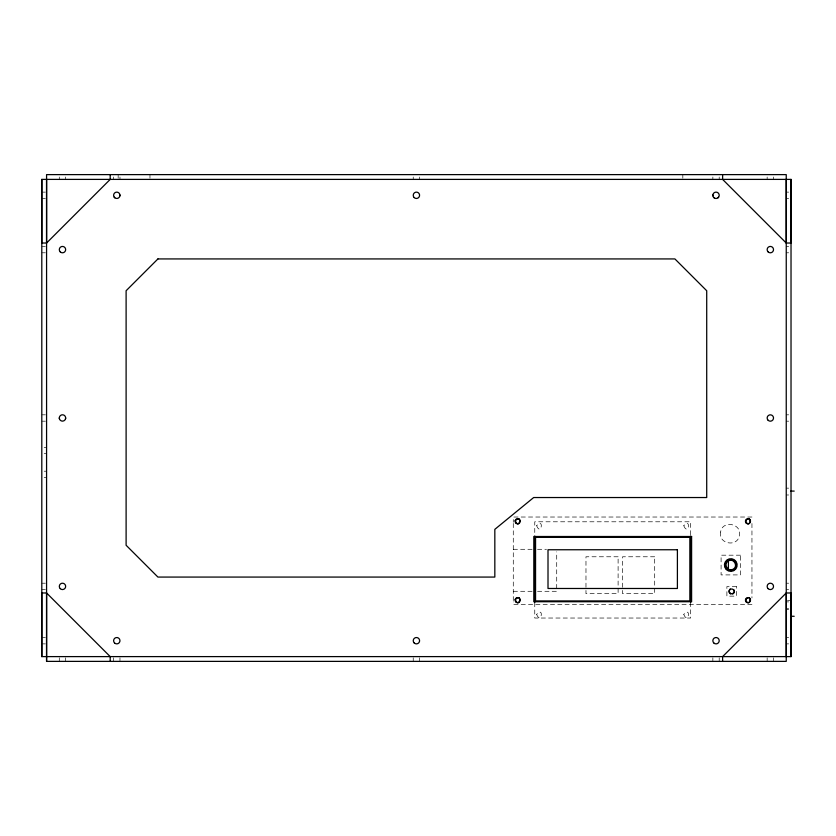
<?xml version="1.0" encoding="UTF-8"?>
<svg xmlns="http://www.w3.org/2000/svg" width="836" height="836" viewBox="0 0 836 836"><rect width="100%" height="100%" fill="white"/><g stroke="black" fill="none" stroke-linecap="round" stroke-linejoin="round"><path stroke-width="0.63" stroke-dasharray="4.18 3.13" d="M41.8 192.123L45.374 192.123M786.248 192.123L788.63 192.134M41.8 198.487L45.374 198.487M786.248 198.487L788.63 198.466M41.8 246.432L45.374 246.432M786.248 246.432L788.63 246.432M41.8 252.796L45.374 252.796M786.248 252.796L788.63 252.796M41.8 414.823L45.374 414.823M786.248 414.823L788.63 414.823M41.8 421.177L45.374 421.177M786.248 421.177L788.63 421.177M44.183 447.333L46.576 447.333M44.183 453.697L46.576 453.697M44.183 471.201L46.576 471.201M44.183 477.555L46.576 477.555M786.248 488.151L788.63 488.151M786.248 494.985L788.63 494.985M751.951 517.024L513.283 517.024L513.283 522.239M513.283 549.294L532.438 549.294M537.548 549.294L546.493 549.294M41.8 583.204L45.374 583.204M786.248 583.204L788.63 583.204M41.8 589.568L45.374 589.568M786.248 589.568L788.63 589.568M513.283 591.292L532.438 591.292M537.548 591.292L556.713 591.292L556.713 551.844M787.439 600.53L791.023 600.53M786.248 601.889L788.63 601.889M751.951 604.491L513.283 604.491L513.283 601.889M786.248 608.723L788.63 608.723M786.248 609.684L788.63 609.684M41.8 637.513L45.374 637.513M786.248 637.513L788.63 637.513M41.8 643.877L45.374 643.877M786.248 643.877L788.63 643.877M773.519 177.013L773.519 179.395M773.519 657.796L773.519 661.38M767.155 177.013L767.155 179.395M767.155 657.796L767.155 661.38M751.951 523.545L751.951 597.97M719.2 177.013L719.211 179.395M719.2 657.796L719.211 661.38M712.868 177.013L712.847 179.395M712.868 657.796L712.847 661.38M690.64 534.8L690.64 521.789L534.758 521.789L534.758 534.8M690.64 602.422L690.64 618.034L534.758 618.034L534.758 602.422M682.824 174.619L682.824 178.204M513.283 523.472L513.283 600.582M419.588 177.013L419.588 179.395M419.588 657.796L419.588 661.38M413.224 177.013L413.224 179.395M413.224 657.796L413.224 661.38M149.968 174.619L149.968 178.204M119.966 177.013L119.966 179.395M119.966 657.796L119.966 661.38M118.158 174.619L118.158 178.204M113.612 177.013L113.612 179.395M113.612 657.796L113.612 661.38M65.657 177.013L65.657 179.395M65.657 657.796L65.657 661.38M59.293 177.013L59.293 179.395M59.293 657.796L59.293 661.38M536.628 525.729C541.038 536.472 544.455 517.139 536.628 525.729M536.628 614.408C541.038 625.15 544.455 605.828 536.628 614.408M683.764 525.729C688.185 536.472 691.591 517.139 683.764 525.729M683.764 614.408C688.185 625.15 691.591 605.828 683.764 614.408M720.601 532.062C717.936 544.079 737.791 547.58 739.4 535.385C742.054 523.367 722.199 519.867 720.601 532.062M740.497 555.188L721.092 555.188L721.092 574.907L740.497 574.907L740.497 555.188M618.107 556.776L585.973 556.776L585.973 593.675L618.107 593.675L618.107 556.776M654.692 556.776L622.559 556.776L622.559 593.675L654.692 593.675L654.692 556.776M736.443 586.6L726.892 586.6L726.892 596.141L736.443 596.141L736.443 586.6"/><path stroke-width="1.25" d="M722.617 661.38L722.617 656.605L786.248 592.975L791.023 592.975L791.023 656.605L41.8 656.605L41.8 592.975L46.576 592.975L110.195 656.605L110.195 661.38M791.023 656.605L791.023 179.395L41.8 179.395L41.8 243.025L46.576 243.025L110.195 179.395L110.195 174.619M46.576 661.38L46.576 174.619L786.248 174.619L786.248 661.38L46.576 661.38L46.576 592.975M46.576 243.025L46.576 179.395M786.248 656.605L786.248 592.975M791.023 179.395L791.023 243.025L786.248 243.025L786.248 179.395M114.198 197.15L114.772 197.756A3.177 3.177 0 0 0 119.924 195.823L119.956 194.997M65.553 418.784A3.177 3.177 0 0 0 61.655 414.886A3.177 3.177 0 0 0 60.234 420.205A3.177 3.177 0 0 0 65.553 418.784L65.657 418M729.055 590.415L729.055 592.327M734.405 591.857L733.799 593.163M718.051 197.756L718.615 197.15M729.535 589.579L730.277 588.962M728.407 560.914C722.952 563.757 727.989 572.482 733.182 569.18C738.637 566.338 733.59 557.612 728.407 560.914L728.407 569.18M733.454 593.508L732.618 593.988M790.793 491.087L794.2 491.087M790.793 616.278L794.2 616.278M730.716 593.988L729.535 593.163M786.248 243.025L722.617 179.395L722.617 174.619M734.081 589.976L734.405 590.885M59.293 417.958L59.408 418.784M712.868 194.997L712.889 195.823M690.64 536.012L690.64 602.422M534.758 536.012L534.758 602.422M41.8 179.395L41.8 656.605M114.772 197.756A3.177 3.177 0 0 1 115.671 192.322A3.177 3.177 0 0 1 119.924 195.823M515.31 520.818C519.449 530.891 522.646 512.771 515.31 520.818M515.31 599.705C519.449 609.778 522.646 591.658 515.31 599.705M725.314 564.081C723.757 571.082 735.335 573.13 736.276 566.014C737.822 559.002 726.244 556.964 725.314 564.081M745.618 520.818C749.767 530.891 752.954 512.771 745.618 520.818M745.618 599.705C749.767 609.778 752.954 591.658 745.618 599.705M157.92 258.93L126.111 290.74L126.111 545.26L157.92 577.07L494.828 577.07L494.828 529.345L533.671 497.535L706.713 497.535L706.713 290.74L674.903 258.93L157.92 258.93M691.602 536.503L533.807 536.503L533.807 601.721L691.602 601.721L691.602 536.503M689.846 537.297L535.552 537.297L535.552 600.927L689.846 600.927L689.846 537.297M677.4 549.754L548.008 549.754L548.008 588.481L677.4 588.481L677.4 549.754M714.174 197.892A3.177 3.177 0 0 0 719.2 195.614A3.177 3.177 0 0 0 714.717 192.405A3.177 3.177 0 0 0 714.174 197.892M768.085 251.866A3.177 3.177 0 0 0 773.415 250.434A3.177 3.177 0 0 0 769.517 246.536A3.177 3.177 0 0 0 768.085 251.866M414.165 197.547A3.177 3.177 0 0 0 419.484 196.126A3.177 3.177 0 0 0 415.586 192.228A3.177 3.177 0 0 0 414.165 197.547M60.234 251.866A3.177 3.177 0 0 0 65.553 250.434A3.177 3.177 0 0 0 61.655 246.536A3.177 3.177 0 0 0 60.234 251.866M60.234 588.638A3.177 3.177 0 0 0 65.553 587.206A3.177 3.177 0 0 0 61.655 583.319A3.177 3.177 0 0 0 60.234 588.638M114.542 642.947A3.177 3.177 0 0 0 119.861 641.525A3.177 3.177 0 0 0 115.964 637.628A3.177 3.177 0 0 0 114.542 642.947M414.165 642.947A3.177 3.177 0 0 0 419.484 641.525A3.177 3.177 0 0 0 415.586 637.628A3.177 3.177 0 0 0 414.165 642.947M768.085 588.638A3.177 3.177 0 0 0 773.415 587.206A3.177 3.177 0 0 0 769.517 583.319A3.177 3.177 0 0 0 768.085 588.638M713.777 642.947A3.177 3.177 0 0 0 719.106 641.525A3.177 3.177 0 0 0 715.208 637.628A3.177 3.177 0 0 0 713.777 642.947M768.085 420.247A3.177 3.177 0 0 0 773.415 418.826A3.177 3.177 0 0 0 769.517 414.928A3.177 3.177 0 0 0 768.085 420.247M746.172 523.033A2.55 2.55 0 0 0 750.425 521.894A2.55 2.55 0 0 0 747.311 518.78A2.55 2.55 0 0 0 746.172 523.033M746.172 601.92A2.55 2.55 0 0 0 750.425 600.781A2.55 2.55 0 0 0 747.311 597.667A2.55 2.55 0 0 0 746.172 601.92M515.854 523.033A2.55 2.55 0 0 0 520.117 521.894A2.55 2.55 0 0 0 517.003 518.78A2.55 2.55 0 0 0 515.854 523.033M515.854 601.92A2.55 2.55 0 0 0 520.117 600.781A2.55 2.55 0 0 0 517.003 597.667A2.55 2.55 0 0 0 515.854 601.92M726.296 569.546A6.364 6.364 0 0 0 736.934 566.693A6.364 6.364 0 0 0 729.149 558.897A6.364 6.364 0 0 0 726.296 569.546M729.974 593.058A2.383 2.383 0 0 0 733.966 591.992A2.383 2.383 0 0 0 731.051 589.067A2.383 2.383 0 0 0 729.974 593.058"/></g></svg>
